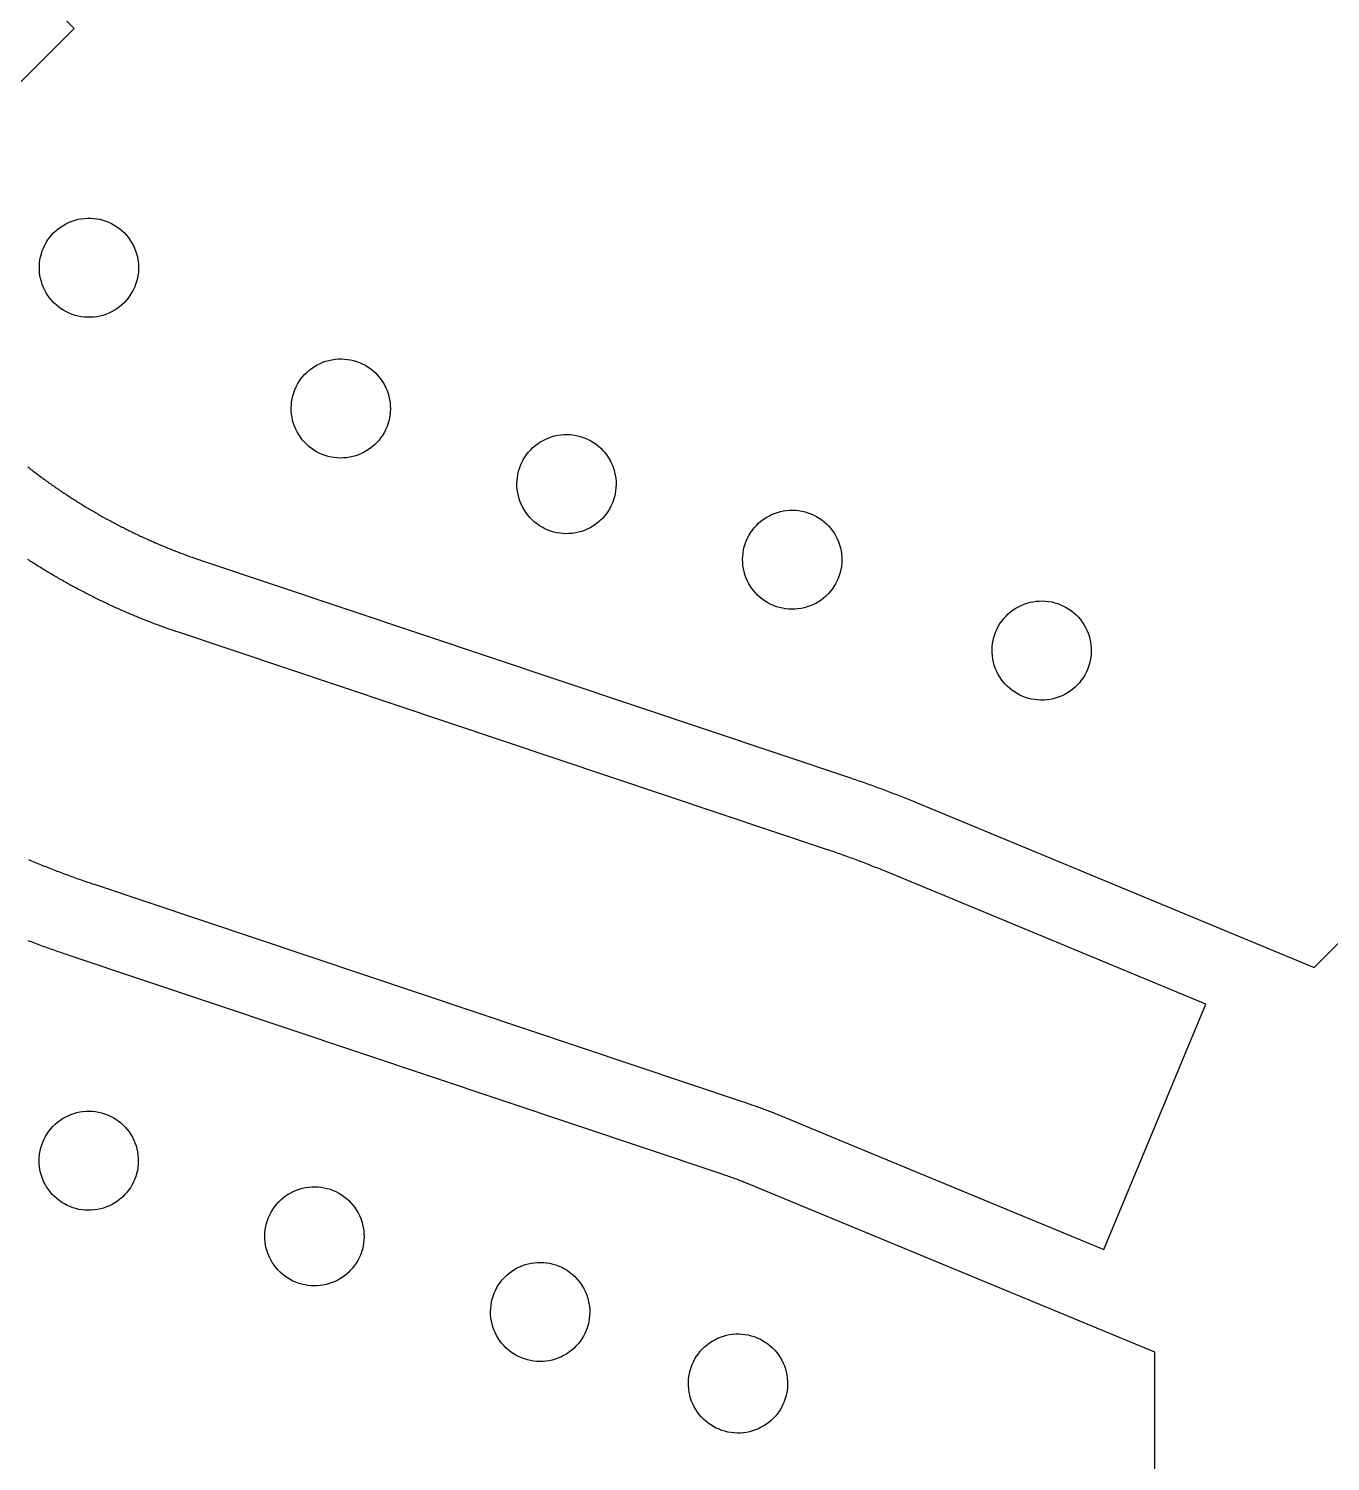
# Model space of a CAD drawing. Extents: x -13500 to 13500, y -13500 to 13500.
# Drawn here: x 3845 to 7126, y -3612 to 0 of the extents above; entities that cross this region are included whole.
import ezdxf

# ---------------------------------------------------------------- set-up
doc = ezdxf.new("R2010")
doc.units = 13
doc.header["$MEASUREMENT"] = 0
doc.layers.add('L0D0', color=1, linetype='Continuous')
doc.layers.add('L7D0', color=3, linetype='Continuous')

msp = doc.modelspace()

# ---------------------------------------------------------------- linework, layer by layer
at = {"layer": 'L0D0'}
for points in [[(3341.08, 618.718), (3959.798, 0), (3341.08, -618.718)], [(3842.319, -1104.615), (3845.032, -1106.733), (3847.751, -1108.845), (3850.474, -1110.951), (3853.202, -1113.051), (3855.935, -1115.144), (3858.673, -1117.23), (3861.416, -1119.31), (3864.164, -1121.384), (3866.916, -1123.452), (3869.673, -1125.513), (3872.435, -1127.567), (3875.202, -1129.615), (3877.974, -1131.657), (3880.751, -1133.692), (3883.532, -1135.72), (3886.318, -1137.743), (3889.108, -1139.758), (3891.904, -1141.767), (3894.704, -1143.77), (3897.508, -1145.766), (3900.318, -1147.756), (3903.132, -1149.738), (3905.95, -1151.715), (3908.773, -1153.685), (3911.601, -1155.648), (3914.433, -1157.604), (3917.27, -1159.554), (3920.112, -1161.498), (3922.958, -1163.434), (3925.808, -1165.364), (3928.663, -1167.288), (3931.523, -1169.205), (3934.387, -1171.115), (3937.255, -1173.018), (3940.128, -1174.915), (3943.005, -1176.805), (3945.887, -1178.688), (3948.773, -1180.564), (3951.663, -1182.434), (3954.558, -1184.297), (3957.457, -1186.153), (3960.36, -1188.003), (3963.268, -1189.845), (3966.18, -1191.681), (3969.096, -1193.511), (3972.017, -1195.333), (3974.942, -1197.148), (3977.871, -1198.957), (3980.804, -1200.759), (3983.741, -1202.554), (3986.683, -1204.342), (3989.629, -1206.123), (3992.579, -1207.897), (3995.533, -1209.665), (3998.491, -1211.425), (4001.453, -1213.179), (4004.42, -1214.926), (4007.39, -1216.665), (4010.365, -1218.398), (4013.343, -1220.124), (4016.326, -1221.843), (4019.312, -1223.555), (4022.303, -1225.26), (4025.297, -1226.958), (4028.296, -1228.649), (4031.298, -1230.333), (4034.304, -1232.01), (4037.315, -1233.68), (4040.329, -1235.343), (4043.347, -1236.999), (4046.369, -1238.648), (4049.394, -1240.29), (4052.424, -1241.925), (4055.457, -1243.552), (4058.494, -1245.173), (4061.535, -1246.786), (4064.58, -1248.393), (4067.628, -1249.992), (4070.68, -1251.584), (4073.736, -1253.169), (4076.795, -1254.747), (4079.859, -1256.318), (4082.925, -1257.882), (4085.996, -1259.438), (4089.07, -1260.987), (4092.148, -1262.53), (4095.229, -1264.064), (4098.314, -1265.592), (4101.402, -1267.113), (4104.494, -1268.626), (4107.59, -1270.132), (4110.689, -1271.631), (4113.791, -1273.123), (4116.897, -1274.607), (4120.007, -1276.084), (4123.12, -1277.554), (4126.236, -1279.017), (4129.355, -1280.472), (4132.479, -1281.92), (4135.605, -1283.361), (4138.735, -1284.794), (4141.868, -1286.22), (4145.004, -1287.639), (4148.144, -1289.051), (4151.287, -1290.455), (4154.433, -1291.852), (4157.583, -1293.241), (4160.736, -1294.623), (4163.892, -1295.998), (4167.051, -1297.365), (4170.213, -1298.725), (4173.379, -1300.078), (4176.548, -1301.423), (4179.72, -1302.761), (4182.895, -1304.091), (4186.073, -1305.414), (4189.254, -1306.73), (4192.438, -1308.038), (4195.625, -1309.339), (4198.815, -1310.632), (4202.009, -1311.918), (4205.205, -1313.196), (4208.404, -1314.467), (4211.606, -1315.731), (4214.811, -1316.987), (4218.02, -1318.235), (4221.231, -1319.476), (4224.444, -1320.71), (4227.661, -1321.936), (4230.881, -1323.154), (4234.103, -1324.365), (4237.328, -1325.569), (4240.556, -1326.765), (4243.787, -1327.953), (4247.021, -1329.134), (4250.257, -1330.307), (4253.496, -1331.473), (4256.738, -1332.631), (4259.982, -1333.782), (4263.229, -1334.925), (4266.479, -1336.06), (4269.732, -1337.188), (4272.987, -1338.308), (4276.244, -1339.421), (4279.505, -1340.526), (4282.767, -1341.623), (5916.333, -1888.949), (5920.593, -1890.381), (5924.849, -1891.82), (5929.104, -1893.266), (5933.356, -1894.72), (5937.605, -1896.182), (5941.851, -1897.651), (5946.095, -1899.128), (5950.336, -1900.612), (5954.575, -1902.104), (5958.811, -1903.603), (5963.044, -1905.11), (5967.275, -1906.625), (5971.503, -1908.147), (5975.728, -1909.676), (5979.95, -1911.213), (5984.17, -1912.758), (5988.387, -1914.31), (5992.601, -1915.869), (5996.813, -1917.436), (6001.021, -1919.011), (6005.227, -1920.593), (6009.43, -1922.182), (6013.63, -1923.779), (6017.827, -1925.384), (6022.022, -1926.995), (6026.213, -1928.615), (6030.402, -1930.242), (6034.588, -1931.876), (6038.771, -1933.518), (6042.951, -1935.167), (6047.128, -1936.823), (6051.302, -1938.487), (6055.473, -1940.159), (6059.641, -1941.838), (6063.806, -1943.524), (6067.968, -1945.218), (6072.127, -1946.919), (6076.283, -1948.627), (6080.436, -1950.343), (6216.289, -2006.615), (7085.162, -2366.515), (7747.336, -1704.341)], [(3844.051, -2094.551), (3848.03, -2096.224), (3852.011, -2097.89), (3855.996, -2099.549), (3859.984, -2101.2), (3863.974, -2102.844), (3867.968, -2104.481), (3871.965, -2106.11), (3875.965, -2107.732), (3879.967, -2109.346), (3883.973, -2110.953), (3887.982, -2112.553), (3891.993, -2114.145), (3896.008, -2115.73), (3900.025, -2117.307), (3904.046, -2118.877), (3908.069, -2120.439), (3912.095, -2121.994), (3916.124, -2123.542), (3920.156, -2125.082), (3924.191, -2126.615), (3928.229, -2128.14), (3932.269, -2129.658), (3936.312, -2131.168), (3940.358, -2132.671), (3944.407, -2134.166), (3948.458, -2135.654), (3952.513, -2137.135), (3956.57, -2138.607), (3960.629, -2140.073), (3964.692, -2141.531), (3968.757, -2142.981), (3972.824, -2144.424), (3976.895, -2145.859), (3980.968, -2147.287), (3985.044, -2148.707), (3989.122, -2150.12), (3993.203, -2151.525), (3997.286, -2152.923), (4001.372, -2154.313), (4005.461, -2155.695), (4009.552, -2157.07), (5643.118, -2704.396), (5646.541, -2705.547), (5649.961, -2706.705), (5653.379, -2707.871), (5656.794, -2709.044), (5660.207, -2710.225), (5663.617, -2711.413), (5667.025, -2712.609), (5670.43, -2713.811), (5673.832, -2715.021), (5677.232, -2716.239), (5680.629, -2717.464), (5684.023, -2718.696), (5687.415, -2719.936), (5690.804, -2721.183), (5694.191, -2722.437), (5697.574, -2723.699), (5700.955, -2724.968), (5704.333, -2726.244), (5707.709, -2727.528), (5711.081, -2728.819), (5714.451, -2730.117), (5717.818, -2731.423), (5721.182, -2732.736), (5724.543, -2734.056), (5727.901, -2735.384), (5731.257, -2736.718), (5734.609, -2738.06), (5737.959, -2739.41), (5741.306, -2740.766), (5744.65, -2742.13), (5747.99, -2743.501), (5751.328, -2744.88), (5887.181, -2801.152), (5887.181, -2801.152), (6555.146, -3077.832), (6811.544, -2458.833), (6143.579, -2182.153), (6143.579, -2182.153), (6007.726, -2125.88), (6003.678, -2124.208), (5999.627, -2122.543), (5995.572, -2120.886), (5991.515, -2119.236), (5987.454, -2117.595), (5983.39, -2115.96), (5979.324, -2114.334), (5975.254, -2112.714), (5971.181, -2111.103), (5967.105, -2109.499), (5963.027, -2107.903), (5958.945, -2106.315), (5954.86, -2104.734), (5950.772, -2103.161), (5946.682, -2101.595), (5942.588, -2100.037), (5938.492, -2098.487), (5934.392, -2096.945), (5930.29, -2095.41), (5926.185, -2093.883), (5922.077, -2092.364), (5917.966, -2090.852), (5913.852, -2089.348), (5909.736, -2087.852), (5905.616, -2086.364), (5901.494, -2084.883), (5897.369, -2083.41), (5893.242, -2081.945), (5889.111, -2080.487), (5884.978, -2079.037), (5880.843, -2077.595), (5876.704, -2076.161), (5872.563, -2074.734), (5868.419, -2073.316), (5864.273, -2071.905), (5860.123, -2070.502), (5855.972, -2069.106), (4222.406, -1521.78), (4218.95, -1520.618), (4215.496, -1519.448), (4212.045, -1518.271), (4208.596, -1517.086), (4205.15, -1515.893), (4201.707, -1514.693), (4198.266, -1513.486), (4194.828, -1512.271), (4191.393, -1511.048), (4187.96, -1509.818), (4184.53, -1508.58), (4181.103, -1507.335), (4177.678, -1506.083), (4174.256, -1504.822), (4170.837, -1503.555), (4167.421, -1502.28), (4164.008, -1500.997), (4160.597, -1499.707), (4157.189, -1498.409), (4153.784, -1497.104), (4150.382, -1495.792), (4146.983, -1494.472), (4143.587, -1493.145), (4140.193, -1491.81), (4136.803, -1490.468), (4133.416, -1489.118), (4130.031, -1487.761), (4126.649, -1486.397), (4123.271, -1485.025), (4119.895, -1483.645), (4116.523, -1482.259), (4113.153, -1480.865), (4109.787, -1479.463), (4106.424, -1478.055), (4103.063, -1476.638), (4099.706, -1475.215), (4096.352, -1473.784), (4093.001, -1472.346), (4089.654, -1470.9), (4086.309, -1469.447), (4082.968, -1467.987), (4079.63, -1466.52), (4076.295, -1465.045), (4072.963, -1463.563), (4069.635, -1462.074), (4066.31, -1460.577), (4062.988, -1459.073), (4059.669, -1457.562), (4056.354, -1456.043), (4053.042, -1454.517), (4049.733, -1452.984), (4046.428, -1451.444), (4043.126, -1449.897), (4039.828, -1448.342), (4036.533, -1446.78), (4033.241, -1445.211), (4029.953, -1443.635), (4026.669, -1442.051), (4023.387, -1440.46), (4020.11, -1438.863), (4016.836, -1437.257), (4013.565, -1435.645), (4010.298, -1434.026), (4007.034, -1432.399), (4003.774, -1430.766), (4000.518, -1429.125), (3997.265, -1427.477), (3994.016, -1425.822), (3990.77, -1424.159), (3987.528, -1422.49), (3984.29, -1420.814), (3981.055, -1419.13), (3977.824, -1417.44), (3974.597, -1415.742), (3971.374, -1414.037), (3968.154, -1412.326), (3964.938, -1410.607), (3961.726, -1408.881), (3958.518, -1407.148), (3955.313, -1405.408), (3952.112, -1403.661), (3948.915, -1401.907), (3945.722, -1400.147), (3942.533, -1398.379), (3939.348, -1396.604), (3936.166, -1394.822), (3932.989, -1393.033), (3929.815, -1391.237), (3926.645, -1389.435), (3923.48, -1387.625), (3920.318, -1385.808), (3917.16, -1383.985), (3914.006, -1382.154), (3910.857, -1380.317), (3907.711, -1378.473), (3904.569, -1376.622), (3901.432, -1374.764), (3898.298, -1372.899), (3895.169, -1371.027), (3892.043, -1369.149), (3888.922, -1367.263), (3885.805, -1365.371), (3882.692, -1363.472), (3879.583, -1361.566), (3876.479, -1359.654), (3873.378, -1357.734), (3870.282, -1355.808), (3867.19, -1353.875), (3864.103, -1351.935), (3861.019, -1349.989), (3857.94, -1348.035), (3854.865, -1346.075), (3851.794, -1344.109), (3848.728, -1342.135), (3845.666, -1340.155), (3842.609, -1338.168)], [(6683.345, -4273.044), (6683.345, -3336.588), (5814.471, -2976.689), (5678.618, -2920.417), (5675.464, -2919.114), (5672.307, -2917.819), (5669.147, -2916.532), (5665.984, -2915.252), (5662.818, -2913.979), (5659.649, -2912.713), (5656.477, -2911.455), (5653.302, -2910.204), (5650.124, -2908.96), (5646.944, -2907.724), (5643.76, -2906.495), (5640.574, -2905.273), (5637.385, -2904.059), (5634.193, -2902.852), (5630.998, -2901.653), (5627.801, -2900.461), (5624.601, -2899.276), (5621.398, -2898.099), (5618.192, -2896.929), (5614.984, -2895.767), (5611.773, -2894.612), (5608.559, -2893.465), (5605.343, -2892.325), (5602.124, -2891.192), (5598.903, -2890.067), (5595.678, -2888.949), (5592.452, -2887.839), (5589.222, -2886.736), (5585.991, -2885.641), (5582.756, -2884.553), (3949.191, -2337.227), (3944.937, -2335.797), (3940.685, -2334.36), (3936.436, -2332.916), (3932.19, -2331.464), (3927.946, -2330.004), (3923.705, -2328.537), (3919.467, -2327.062), (3915.231, -2325.58), (3910.998, -2324.09), (3906.767, -2322.592), (3902.539, -2321.087), (3898.314, -2319.575), (3894.091, -2318.055), (3889.872, -2316.528), (3885.655, -2314.993), (3881.44, -2313.451), (3877.229, -2311.901), (3873.02, -2310.343), (3868.814, -2308.778), (3864.61, -2307.206), (3860.41, -2305.626), (3856.212, -2304.039), (3852.017, -2302.444), (3847.825, -2300.842), (3843.636, -2299.233)]]:
    msp.add_lwpolyline(points, dxfattribs=at)
at = {"layer": 'L7D0'}
for points in [[(3992.869, -727.622), (3985.032, -727.128), (3977.241, -726.144), (3969.528, -724.673), (3961.922, -722.72), (3954.454, -720.293), (3947.152, -717.403), (3940.047, -714.059), (3933.166, -710.276), (3926.535, -706.068), (3920.182, -701.453), (3914.132, -696.447), (3908.407, -691.072), (3903.032, -685.347), (3898.026, -679.297), (3893.411, -672.944), (3889.203, -666.313), (3885.42, -659.432), (3882.076, -652.327), (3879.186, -645.025), (3876.759, -637.557), (3874.806, -629.951), (3873.335, -622.238), (3872.351, -614.447), (3871.857, -606.61), (3871.857, -598.757), (3872.351, -590.92), (3873.335, -583.129), (3874.806, -575.415), (3876.759, -567.809), (3879.186, -560.341), (3882.076, -553.04), (3885.42, -545.934), (3889.203, -539.053), (3893.411, -532.423), (3898.026, -526.07), (3903.032, -520.019), (3908.407, -514.295), (3914.132, -508.919), (3920.182, -503.914), (3926.535, -499.298), (3933.166, -495.09), (3940.047, -491.307), (3947.152, -487.964), (3954.454, -485.073), (3961.922, -482.647), (3969.528, -480.694), (3977.241, -479.222), (3985.032, -478.238), (3992.869, -477.745), (4000.722, -477.745), (4008.559, -478.238), (4016.35, -479.222), (4024.064, -480.694), (4031.67, -482.647), (4039.138, -485.073), (4046.439, -487.964), (4053.545, -491.307), (4060.426, -495.09), (4067.056, -499.298), (4073.409, -503.914), (4079.46, -508.919), (4085.184, -514.295), (4090.56, -520.019), (4095.565, -526.07), (4100.181, -532.423), (4104.389, -539.053), (4108.172, -545.934), (4111.515, -553.04), (4114.406, -560.341), (4116.832, -567.809), (4118.785, -575.415), (4120.257, -583.129), (4121.241, -590.92), (4121.734, -598.757), (4121.734, -606.61), (4121.241, -614.447), (4120.257, -622.238), (4118.785, -629.951), (4116.832, -637.557), (4114.406, -645.025), (4111.515, -652.327), (4108.172, -659.432), (4104.389, -666.313), (4100.181, -672.944), (4095.565, -679.297), (4090.56, -685.347), (4085.184, -691.072), (4079.46, -696.447), (4073.409, -701.453), (4067.056, -706.068), (4060.426, -710.276), (4053.545, -714.059), (4046.439, -717.403), (4039.138, -720.293), (4031.67, -722.72), (4024.064, -724.673), (4016.35, -726.144), (4008.559, -727.128), (4000.722, -727.622)], [(4630.386, -1082.518), (4622.54, -1082.199), (4614.729, -1081.389), (4606.985, -1080.09), (4599.337, -1078.307), (4591.817, -1076.047), (4584.453, -1073.32), (4577.275, -1070.136), (4570.311, -1066.507), (4563.588, -1062.448), (4557.134, -1057.975), (4550.973, -1053.106), (4545.131, -1047.859), (4539.629, -1042.256), (4534.49, -1036.318), (4529.734, -1030.07), (4525.379, -1023.535), (4521.444, -1016.74), (4517.943, -1009.711), (4514.89, -1002.476), (4512.298, -995.063), (4510.176, -987.503), (4508.533, -979.824), (4507.375, -972.057), (4506.708, -964.233), (4506.533, -956.382), (4506.851, -948.536), (4507.661, -940.725), (4508.96, -932.98), (4510.743, -925.333), (4513.003, -917.812), (4515.73, -910.448), (4518.914, -903.27), (4522.543, -896.306), (4526.602, -889.584), (4531.075, -883.13), (4535.944, -876.969), (4541.191, -871.126), (4546.794, -865.624), (4552.732, -860.485), (4558.98, -855.729), (4565.515, -851.375), (4572.31, -847.439), (4579.34, -843.938), (4586.575, -840.886), (4593.987, -838.293), (4601.548, -836.171), (4609.226, -834.528), (4616.993, -833.371), (4624.818, -832.703), (4632.668, -832.528), (4640.515, -832.846), (4648.325, -833.657), (4656.07, -834.956), (4663.717, -836.739), (4671.238, -838.998), (4678.602, -841.726), (4685.78, -844.91), (4692.744, -848.539), (4699.466, -852.598), (4705.92, -857.071), (4712.081, -861.94), (4717.924, -867.187), (4723.426, -872.79), (4728.565, -878.727), (4733.321, -884.976), (4737.675, -891.511), (4741.611, -898.306), (4745.112, -905.335), (4748.165, -912.57), (4750.757, -919.982), (4752.879, -927.543), (4754.522, -935.222), (4755.679, -942.989), (4756.347, -950.813), (4756.522, -958.664), (4756.204, -966.51), (4755.393, -974.321), (4754.094, -982.065), (4752.311, -989.713), (4750.052, -997.233), (4747.325, -1004.597), (4744.14, -1011.775), (4740.511, -1018.739), (4736.453, -1025.462), (4731.98, -1031.916), (4727.11, -1038.077), (4721.864, -1043.919), (4716.26, -1049.421), (4710.323, -1054.56), (4704.074, -1059.316), (4697.539, -1063.671), (4690.744, -1067.606), (4683.715, -1071.107), (4676.48, -1074.16), (4669.068, -1076.752), (4661.507, -1078.874), (4653.828, -1080.517), (4646.061, -1081.675), (4638.237, -1082.343)], [(5199.302, -1273.133), (5191.456, -1272.814), (5183.645, -1272.004), (5175.901, -1270.705), (5168.253, -1268.922), (5160.733, -1266.662), (5153.369, -1263.935), (5146.191, -1260.751), (5139.227, -1257.122), (5132.504, -1253.063), (5126.05, -1248.59), (5119.889, -1243.721), (5114.047, -1238.474), (5108.545, -1232.871), (5103.406, -1226.933), (5098.65, -1220.685), (5094.295, -1214.15), (5090.36, -1207.355), (5086.859, -1200.326), (5083.806, -1193.091), (5081.214, -1185.678), (5079.092, -1178.118), (5077.449, -1170.439), (5076.291, -1162.672), (5075.624, -1154.848), (5075.449, -1146.997), (5075.767, -1139.151), (5076.577, -1131.34), (5077.876, -1123.595), (5079.659, -1115.948), (5081.919, -1108.427), (5084.646, -1101.063), (5087.83, -1093.885), (5091.459, -1086.921), (5095.518, -1080.199), (5099.991, -1073.745), (5104.86, -1067.584), (5110.107, -1061.741), (5115.71, -1056.239), (5121.648, -1051.1), (5127.896, -1046.344), (5134.431, -1041.99), (5141.226, -1038.054), (5148.256, -1034.553), (5155.491, -1031.501), (5162.903, -1028.908), (5170.464, -1026.786), (5178.142, -1025.143), (5185.909, -1023.986), (5193.734, -1023.318), (5201.584, -1023.143), (5209.431, -1023.461), (5217.241, -1024.272), (5224.986, -1025.571), (5232.633, -1027.354), (5240.154, -1029.613), (5247.518, -1032.341), (5254.696, -1035.525), (5261.66, -1039.154), (5268.382, -1043.213), (5274.836, -1047.686), (5280.997, -1052.555), (5286.84, -1057.802), (5292.342, -1063.405), (5297.481, -1069.342), (5302.237, -1075.591), (5306.591, -1082.126), (5310.527, -1088.921), (5314.028, -1095.95), (5317.081, -1103.185), (5319.673, -1110.597), (5321.795, -1118.158), (5323.438, -1125.837), (5324.595, -1133.604), (5325.263, -1141.428), (5325.438, -1149.279), (5325.12, -1157.125), (5324.309, -1164.936), (5323.01, -1172.68), (5321.227, -1180.328), (5318.968, -1187.848), (5316.241, -1195.212), (5313.056, -1202.39), (5309.427, -1209.354), (5305.369, -1216.077), (5300.896, -1222.531), (5296.026, -1228.692), (5290.78, -1234.534), (5285.176, -1240.036), (5279.239, -1245.175), (5272.99, -1249.931), (5266.455, -1254.286), (5259.66, -1258.221), (5252.631, -1261.722), (5245.396, -1264.775), (5237.984, -1267.367), (5230.423, -1269.489), (5222.744, -1271.132), (5214.977, -1272.29), (5207.153, -1272.958)], [(5768.218, -1463.749), (5760.372, -1463.43), (5752.561, -1462.62), (5744.817, -1461.321), (5737.169, -1459.538), (5729.649, -1457.278), (5722.285, -1454.551), (5715.107, -1451.367), (5708.143, -1447.738), (5701.42, -1443.679), (5694.966, -1439.206), (5688.805, -1434.337), (5682.963, -1429.09), (5677.461, -1423.487), (5672.322, -1417.549), (5667.566, -1411.301), (5663.211, -1404.766), (5659.276, -1397.971), (5655.775, -1390.942), (5652.722, -1383.707), (5650.13, -1376.294), (5648.008, -1368.734), (5646.365, -1361.055), (5645.207, -1353.288), (5644.54, -1345.464), (5644.365, -1337.613), (5644.683, -1329.767), (5645.493, -1321.956), (5646.792, -1314.211), (5648.575, -1306.564), (5650.835, -1299.043), (5653.562, -1291.679), (5656.746, -1284.501), (5660.375, -1277.537), (5664.434, -1270.815), (5668.907, -1264.361), (5673.776, -1258.2), (5679.023, -1252.357), (5684.626, -1246.855), (5690.564, -1241.716), (5696.812, -1236.96), (5703.347, -1232.606), (5710.142, -1228.67), (5717.172, -1225.169), (5724.407, -1222.117), (5731.819, -1219.524), (5739.38, -1217.402), (5747.058, -1215.759), (5754.825, -1214.602), (5762.65, -1213.934), (5770.5, -1213.759), (5778.347, -1214.077), (5786.157, -1214.888), (5793.902, -1216.187), (5801.549, -1217.97), (5809.07, -1220.229), (5816.434, -1222.957), (5823.612, -1226.141), (5830.576, -1229.77), (5837.298, -1233.829), (5843.752, -1238.302), (5849.913, -1243.171), (5855.756, -1248.418), (5861.258, -1254.021), (5866.397, -1259.958), (5871.153, -1266.207), (5875.507, -1272.742), (5879.443, -1279.537), (5882.944, -1286.566), (5885.997, -1293.801), (5888.589, -1301.213), (5890.711, -1308.774), (5892.354, -1316.453), (5893.511, -1324.22), (5894.179, -1332.044), (5894.354, -1339.895), (5894.036, -1347.741), (5893.225, -1355.552), (5891.926, -1363.296), (5890.143, -1370.944), (5887.884, -1378.464), (5885.157, -1385.828), (5881.972, -1393.006), (5878.343, -1399.97), (5874.285, -1406.693), (5869.812, -1413.147), (5864.942, -1419.308), (5859.696, -1425.15), (5854.092, -1430.652), (5848.155, -1435.791), (5841.906, -1440.547), (5835.371, -1444.902), (5828.576, -1448.837), (5821.547, -1452.338), (5814.312, -1455.391), (5806.9, -1457.983), (5799.339, -1460.105), (5791.66, -1461.748), (5783.893, -1462.906), (5776.069, -1463.574)], [(6396.1, -1692.757), (6388.256, -1692.387), (6380.451, -1691.525), (6372.715, -1690.175), (6365.079, -1688.342), (6357.574, -1686.033), (6350.228, -1683.257), (6343.071, -1680.026), (6336.131, -1676.351), (6329.436, -1672.248), (6323.011, -1667.733), (6316.882, -1662.823), (6311.074, -1657.538), (6305.61, -1651.899), (6300.51, -1645.928), (6295.795, -1639.648), (6291.483, -1633.085), (6287.593, -1626.264), (6284.138, -1619.212), (6281.133, -1611.957), (6278.589, -1604.528), (6276.517, -1596.953), (6274.925, -1589.264), (6273.818, -1581.489), (6273.202, -1573.661), (6273.079, -1565.809), (6273.449, -1557.965), (6274.31, -1550.16), (6275.661, -1542.424), (6277.494, -1534.788), (6279.803, -1527.283), (6282.578, -1519.937), (6285.81, -1512.78), (6289.484, -1505.84), (6293.588, -1499.145), (6298.103, -1492.72), (6303.013, -1486.591), (6308.298, -1480.783), (6313.937, -1475.319), (6319.908, -1470.219), (6326.188, -1465.504), (6332.751, -1461.192), (6339.572, -1457.302), (6346.624, -1453.847), (6353.879, -1450.842), (6361.308, -1448.298), (6368.883, -1446.226), (6376.572, -1444.634), (6384.347, -1443.527), (6392.175, -1442.911), (6400.027, -1442.788), (6407.871, -1443.158), (6415.676, -1444.02), (6423.412, -1445.37), (6431.048, -1447.203), (6438.553, -1449.512), (6445.899, -1452.288), (6453.056, -1455.519), (6459.996, -1459.194), (6466.691, -1463.297), (6473.116, -1467.812), (6479.244, -1472.722), (6485.053, -1478.007), (6490.517, -1483.646), (6495.617, -1489.617), (6500.332, -1495.897), (6504.643, -1502.46), (6508.534, -1509.281), (6511.989, -1516.333), (6514.994, -1523.588), (6517.538, -1531.017), (6519.61, -1538.592), (6521.202, -1546.281), (6522.309, -1554.056), (6522.925, -1561.884), (6523.048, -1569.736), (6522.678, -1577.58), (6521.816, -1585.385), (6520.466, -1593.121), (6518.633, -1600.757), (6516.324, -1608.262), (6513.548, -1615.608), (6510.317, -1622.765), (6506.642, -1629.705), (6502.539, -1636.4), (6498.024, -1642.825), (6493.114, -1648.953), (6487.829, -1654.762), (6482.19, -1660.226), (6476.219, -1665.326), (6469.939, -1670.041), (6463.376, -1674.352), (6456.555, -1678.243), (6449.503, -1681.698), (6442.248, -1684.703), (6434.818, -1687.247), (6427.244, -1689.319), (6419.555, -1690.911), (6411.78, -1692.018), (6403.952, -1692.634)], [(3995.016, -2978.91), (3987.169, -2978.592), (3979.359, -2977.781), (3971.614, -2976.482), (3963.967, -2974.699), (3956.446, -2972.44), (3949.082, -2969.712), (3941.904, -2966.528), (3934.94, -2962.899), (3928.218, -2958.84), (3921.764, -2954.367), (3915.603, -2949.498), (3909.76, -2944.251), (3904.258, -2938.648), (3899.119, -2932.711), (3894.363, -2926.462), (3890.009, -2919.927), (3886.073, -2913.132), (3882.572, -2906.103), (3879.519, -2898.868), (3876.927, -2891.456), (3874.805, -2883.895), (3873.162, -2876.216), (3872.005, -2868.449), (3871.337, -2860.625), (3871.162, -2852.774), (3871.48, -2844.928), (3872.291, -2837.117), (3873.59, -2829.373), (3875.373, -2821.725), (3877.632, -2814.205), (3880.359, -2806.841), (3883.544, -2799.663), (3887.173, -2792.699), (3891.231, -2785.976), (3895.704, -2779.522), (3900.574, -2773.361), (3905.82, -2767.519), (3911.424, -2762.017), (3917.361, -2756.878), (3923.61, -2752.122), (3930.145, -2747.767), (3936.94, -2743.832), (3943.969, -2740.331), (3951.204, -2737.278), (3958.616, -2734.686), (3966.177, -2732.564), (3973.856, -2730.921), (3981.623, -2729.763), (3989.447, -2729.095), (3997.298, -2728.92), (4005.144, -2729.239), (4012.955, -2730.049), (4020.699, -2731.348), (4028.347, -2733.131), (4035.867, -2735.391), (4043.231, -2738.118), (4050.409, -2741.302), (4057.373, -2744.931), (4064.096, -2748.99), (4070.55, -2753.463), (4076.711, -2758.332), (4082.553, -2763.579), (4088.055, -2769.182), (4093.194, -2775.12), (4097.95, -2781.368), (4102.305, -2787.903), (4106.24, -2794.698), (4109.741, -2801.727), (4112.794, -2808.962), (4115.386, -2816.375), (4117.508, -2823.935), (4119.151, -2831.614), (4120.309, -2839.381), (4120.976, -2847.205), (4121.151, -2855.056), (4120.833, -2862.902), (4120.023, -2870.713), (4118.724, -2878.458), (4116.941, -2886.105), (4114.681, -2893.626), (4111.954, -2900.99), (4108.77, -2908.168), (4105.141, -2915.132), (4101.082, -2921.854), (4096.609, -2928.308), (4091.74, -2934.469), (4086.493, -2940.312), (4080.89, -2945.814), (4074.952, -2950.953), (4068.704, -2955.709), (4062.169, -2960.063), (4055.374, -2963.999), (4048.344, -2967.5), (4041.109, -2970.552), (4033.697, -2973.145), (4026.136, -2975.267), (4018.458, -2976.91), (4010.691, -2978.067), (4002.866, -2978.735)], [(4563.932, -3169.525), (4556.085, -3169.207), (4548.275, -3168.396), (4540.53, -3167.097), (4532.883, -3165.314), (4525.362, -3163.055), (4517.998, -3160.327), (4510.82, -3157.143), (4503.856, -3153.514), (4497.134, -3149.455), (4490.68, -3144.982), (4484.519, -3140.113), (4478.676, -3134.866), (4473.174, -3129.263), (4468.035, -3123.326), (4463.279, -3117.077), (4458.925, -3110.542), (4454.989, -3103.747), (4451.488, -3096.718), (4448.435, -3089.483), (4445.843, -3082.071), (4443.721, -3074.51), (4442.078, -3066.831), (4440.921, -3059.064), (4440.253, -3051.24), (4440.078, -3043.389), (4440.396, -3035.543), (4441.207, -3027.732), (4442.506, -3019.988), (4444.289, -3012.34), (4446.548, -3004.82), (4449.275, -2997.456), (4452.46, -2990.278), (4456.089, -2983.314), (4460.147, -2976.591), (4464.62, -2970.137), (4469.49, -2963.976), (4474.736, -2958.134), (4480.34, -2952.632), (4486.277, -2947.493), (4492.526, -2942.737), (4499.061, -2938.382), (4505.856, -2934.447), (4512.885, -2930.946), (4520.12, -2927.893), (4527.532, -2925.301), (4535.093, -2923.179), (4542.772, -2921.536), (4550.539, -2920.378), (4558.363, -2919.71), (4566.214, -2919.535), (4574.06, -2919.854), (4581.871, -2920.664), (4589.615, -2921.963), (4597.263, -2923.746), (4604.783, -2926.006), (4612.147, -2928.733), (4619.325, -2931.917), (4626.289, -2935.546), (4633.012, -2939.605), (4639.466, -2944.078), (4645.627, -2948.947), (4651.469, -2954.194), (4656.971, -2959.797), (4662.11, -2965.735), (4666.866, -2971.983), (4671.221, -2978.518), (4675.156, -2985.313), (4678.657, -2992.342), (4681.71, -2999.577), (4684.302, -3006.99), (4686.424, -3014.55), (4688.067, -3022.229), (4689.225, -3029.996), (4689.892, -3037.82), (4690.067, -3045.671), (4689.749, -3053.517), (4688.939, -3061.328), (4687.64, -3069.073), (4685.857, -3076.72), (4683.597, -3084.241), (4680.87, -3091.605), (4677.686, -3098.783), (4674.057, -3105.747), (4669.998, -3112.469), (4665.525, -3118.923), (4660.656, -3125.084), (4655.409, -3130.927), (4649.806, -3136.429), (4643.868, -3141.568), (4637.62, -3146.324), (4631.085, -3150.678), (4624.29, -3154.614), (4617.26, -3158.115), (4610.025, -3161.167), (4602.613, -3163.76), (4595.052, -3165.882), (4587.374, -3167.525), (4579.607, -3168.682), (4571.782, -3169.35)], [(5132.848, -3360.141), (5125.001, -3359.823), (5117.191, -3359.012), (5109.446, -3357.713), (5101.799, -3355.93), (5094.278, -3353.671), (5086.914, -3350.943), (5079.736, -3347.759), (5072.772, -3344.13), (5066.05, -3340.071), (5059.596, -3335.598), (5053.435, -3330.729), (5047.592, -3325.482), (5042.09, -3319.879), (5036.951, -3313.942), (5032.195, -3307.693), (5027.841, -3301.158), (5023.905, -3294.363), (5020.404, -3287.334), (5017.351, -3280.099), (5014.759, -3272.687), (5012.637, -3265.126), (5010.994, -3257.447), (5009.837, -3249.68), (5009.169, -3241.856), (5008.994, -3234.005), (5009.312, -3226.159), (5010.123, -3218.348), (5011.422, -3210.604), (5013.205, -3202.956), (5015.464, -3195.436), (5018.191, -3188.072), (5021.376, -3180.894), (5025.005, -3173.93), (5029.063, -3167.207), (5033.536, -3160.753), (5038.406, -3154.592), (5043.652, -3148.75), (5049.256, -3143.248), (5055.193, -3138.109), (5061.442, -3133.353), (5067.977, -3128.998), (5074.772, -3125.063), (5081.801, -3121.562), (5089.036, -3118.509), (5096.448, -3115.917), (5104.009, -3113.795), (5111.688, -3112.152), (5119.455, -3110.994), (5127.279, -3110.326), (5135.13, -3110.151), (5142.976, -3110.47), (5150.787, -3111.28), (5158.531, -3112.579), (5166.179, -3114.362), (5173.699, -3116.622), (5181.063, -3119.349), (5188.241, -3122.533), (5195.205, -3126.162), (5201.928, -3130.221), (5208.382, -3134.694), (5214.543, -3139.563), (5220.385, -3144.81), (5225.887, -3150.413), (5231.026, -3156.351), (5235.782, -3162.599), (5240.137, -3169.134), (5244.072, -3175.929), (5247.573, -3182.958), (5250.626, -3190.193), (5253.218, -3197.606), (5255.34, -3205.166), (5256.983, -3212.845), (5258.141, -3220.612), (5258.808, -3228.436), (5258.983, -3236.287), (5258.665, -3244.133), (5257.855, -3251.944), (5256.556, -3259.689), (5254.773, -3267.336), (5252.513, -3274.857), (5249.786, -3282.221), (5246.602, -3289.399), (5242.973, -3296.363), (5238.914, -3303.085), (5234.441, -3309.539), (5229.572, -3315.7), (5224.325, -3321.543), (5218.722, -3327.045), (5212.784, -3332.184), (5206.536, -3336.94), (5200.001, -3341.294), (5193.206, -3345.23), (5186.176, -3348.731), (5178.941, -3351.783), (5171.529, -3354.376), (5163.968, -3356.498), (5156.29, -3358.141), (5148.523, -3359.298), (5140.698, -3359.966)], [(5630.733, -3540.516), (5622.889, -3540.146), (5615.084, -3539.284), (5607.348, -3537.934), (5599.712, -3536.101), (5592.207, -3533.792), (5584.861, -3531.016), (5577.704, -3527.785), (5570.764, -3524.11), (5564.069, -3520.007), (5557.644, -3515.492), (5551.516, -3510.582), (5545.707, -3505.297), (5540.243, -3499.658), (5535.143, -3493.687), (5530.428, -3487.407), (5526.117, -3480.844), (5522.226, -3474.023), (5518.771, -3466.971), (5515.766, -3459.716), (5513.222, -3452.287), (5511.15, -3444.712), (5509.558, -3437.023), (5508.451, -3429.248), (5507.835, -3421.42), (5507.712, -3413.568), (5508.082, -3405.724), (5508.944, -3397.919), (5510.294, -3390.183), (5512.127, -3382.547), (5514.436, -3375.042), (5517.212, -3367.696), (5520.443, -3360.539), (5524.118, -3353.599), (5528.221, -3346.904), (5532.736, -3340.479), (5537.646, -3334.351), (5542.931, -3328.542), (5548.57, -3323.078), (5554.541, -3317.978), (5560.821, -3313.263), (5567.384, -3308.952), (5574.205, -3305.061), (5581.257, -3301.606), (5588.512, -3298.601), (5595.942, -3296.057), (5603.516, -3293.985), (5611.205, -3292.393), (5618.98, -3291.286), (5626.808, -3290.67), (5634.66, -3290.547), (5642.504, -3290.917), (5650.309, -3291.779), (5658.045, -3293.129), (5665.681, -3294.962), (5673.186, -3297.271), (5680.532, -3300.047), (5687.689, -3303.278), (5694.629, -3306.953), (5701.324, -3311.056), (5707.749, -3315.571), (5713.878, -3320.481), (5719.686, -3325.766), (5725.15, -3331.405), (5730.25, -3337.376), (5734.965, -3343.656), (5739.277, -3350.219), (5743.167, -3357.04), (5746.622, -3364.092), (5749.627, -3371.347), (5752.171, -3378.776), (5754.243, -3386.351), (5755.835, -3394.04), (5756.942, -3401.815), (5757.558, -3409.643), (5757.681, -3417.495), (5757.311, -3425.339), (5756.45, -3433.144), (5755.099, -3440.88), (5753.266, -3448.516), (5750.957, -3456.021), (5748.182, -3463.367), (5744.95, -3470.524), (5741.276, -3477.464), (5737.172, -3484.159), (5732.657, -3490.584), (5727.747, -3496.713), (5722.462, -3502.521), (5716.823, -3507.985), (5710.852, -3513.085), (5704.572, -3517.8), (5698.009, -3522.112), (5691.188, -3526.002), (5684.136, -3529.457), (5676.881, -3532.462), (5669.452, -3535.006), (5661.877, -3537.078), (5654.188, -3538.67), (5646.413, -3539.777), (5638.585, -3540.393)]]:
    msp.add_lwpolyline(points, close=True, dxfattribs=at)

doc.saveas('drawing.dxf')
